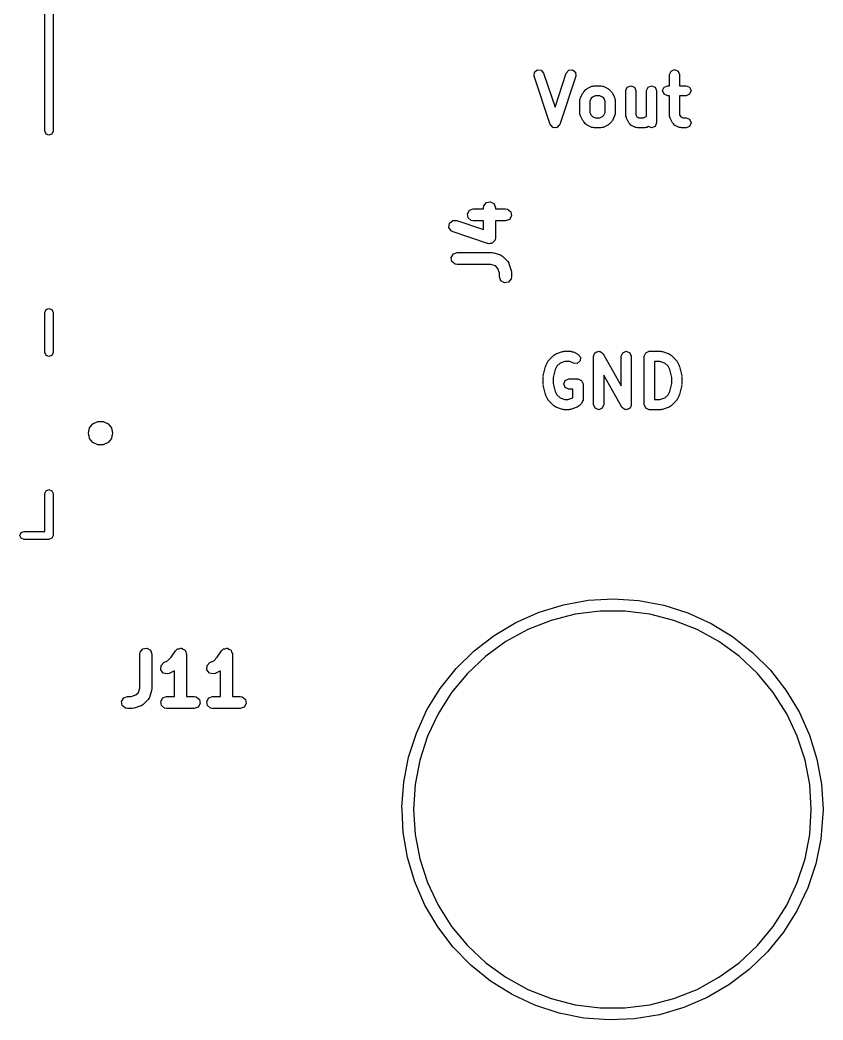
# Model space of a CAD drawing. Extents: x 83.4 to 116.6, y -116.6 to -83.4.
# Drawn here: x 106.64 to 116.61, y -116.61 to -104.19 of the extents above; entities that cross this region are included whole.
import ezdxf

# ---------------------------------------------------------------- set-up
doc = ezdxf.new("R2010")
doc.units = 0
doc.layers.add('BLACK', color=7, linetype='CONTINUOUS')

msp = doc.modelspace()

# ---------------------------------------------------------------- linework, layer by layer
at = {"layer": 'BLACK', "linetype": 'CONTINUOUS'}
for p, q in [((106.95, -105.575), (106.95, -94.075)), ((107.05, -94.075), (107.05, -105.575)), ((113.03, -104.843), (113.066, -104.812)), ((113.066, -104.812), (113.114, -104.816)), ((113.114, -104.816), (113.145, -104.852)), ((113.426, -104.852), (113.458, -104.816)), ((113.458, -104.816), (113.505, -104.812)), ((113.505, -104.812), (113.542, -104.843)), ((114.709, -104.871), (114.727, -104.827)), ((114.727, -104.827), (114.771, -104.809)), ((114.771, -104.809), (114.816, -104.827)), ((114.816, -104.827), (114.834, -104.871)), ((113.026, -104.891), (113.03, -104.843)), ((113.226, -105.491), (113.026, -104.891)), ((113.145, -104.852), (113.286, -105.274)), ((113.286, -105.274), (113.426, -104.852)), ((113.545, -104.891), (113.345, -105.491)), ((113.542, -104.843), (113.545, -104.891)), ((114.709, -105.009), (114.709, -104.871)), ((114.834, -104.871), (114.834, -105.009)), ((113.638, -105.094), (113.642, -105.084)), ((113.642, -105.084), (113.67, -105.056)), ((113.67, -105.056), (113.68, -105.052)), ((113.68, -105.052), (113.686, -105.044)), ((113.686, -105.044), (113.743, -105.016)), ((113.743, -105.016), (113.758, -105.014)), ((113.758, -105.014), (113.771, -105.009)), ((113.771, -105.009), (113.857, -105.009)), ((113.857, -105.009), (113.871, -105.014)), ((113.871, -105.014), (113.885, -105.016)), ((113.885, -105.016), (113.942, -105.044)), ((113.942, -105.044), (113.949, -105.052)), ((113.949, -105.052), (113.958, -105.056)), ((113.958, -105.056), (113.987, -105.084)), ((113.987, -105.084), (113.991, -105.094)), ((114.166, -105.071), (114.184, -105.027)), ((114.166, -105.386), (114.166, -105.071)), ((114.184, -105.027), (114.229, -105.009)), ((114.229, -105.009), (114.273, -105.027)), ((114.273, -105.027), (114.291, -105.071)), ((114.291, -105.071), (114.291, -105.371)), ((114.423, -105.071), (114.442, -105.027)), ((114.423, -105.388), (114.423, -105.071)), ((114.442, -105.027), (114.486, -105.009)), ((114.486, -105.009), (114.53, -105.027)), ((114.53, -105.027), (114.548, -105.071)), ((114.548, -105.071), (114.548, -105.471)), ((114.623, -105.071), (114.642, -105.027)), ((114.642, -105.116), (114.623, -105.071)), ((114.642, -105.027), (114.686, -105.009)), ((114.686, -105.009), (114.709, -105.009)), ((114.834, -105.009), (114.914, -105.009)), ((114.914, -105.009), (114.958, -105.027)), ((114.958, -105.027), (114.977, -105.071)), ((114.977, -105.071), (114.958, -105.116)), ((113.595, -105.186), (113.6, -105.172)), ((113.595, -105.357), (113.595, -105.186)), ((113.6, -105.172), (113.601, -105.158)), ((113.601, -105.158), (113.63, -105.101)), ((113.63, -105.101), (113.638, -105.094)), ((113.737, -105.166), (113.72, -105.2)), ((113.72, -105.2), (113.72, -105.342)), ((113.751, -105.151), (113.737, -105.166)), ((113.786, -105.134), (113.751, -105.151)), ((113.842, -105.134), (113.786, -105.134)), ((113.877, -105.151), (113.842, -105.134)), ((113.891, -105.166), (113.877, -105.151)), ((113.909, -105.2), (113.891, -105.166)), ((113.909, -105.342), (113.909, -105.2)), ((113.991, -105.094), (113.999, -105.101)), ((113.999, -105.101), (114.027, -105.158)), ((114.027, -105.158), (114.028, -105.172)), ((114.028, -105.172), (114.034, -105.186)), ((114.034, -105.186), (114.034, -105.357)), ((114.686, -105.134), (114.642, -105.116)), ((114.709, -105.134), (114.686, -105.134)), ((114.709, -105.386), (114.709, -105.134)), ((114.914, -105.134), (114.834, -105.134)), ((114.834, -105.134), (114.834, -105.371)), ((114.958, -105.116), (114.914, -105.134)), ((113.6, -105.371), (113.595, -105.357)), ((113.601, -105.385), (113.6, -105.371)), ((113.63, -105.442), (113.601, -105.385)), ((113.638, -105.449), (113.63, -105.442)), ((113.642, -105.458), (113.638, -105.449)), ((113.67, -105.487), (113.642, -105.458)), ((113.72, -105.342), (113.737, -105.377)), ((113.737, -105.377), (113.751, -105.391)), ((113.751, -105.391), (113.786, -105.409)), ((113.786, -105.409), (113.842, -105.409)), ((113.842, -105.409), (113.877, -105.391)), ((113.877, -105.391), (113.891, -105.377)), ((113.891, -105.377), (113.909, -105.342)), ((113.987, -105.458), (113.958, -105.487)), ((113.991, -105.449), (113.987, -105.458)), ((113.999, -105.442), (113.991, -105.449)), ((114.027, -105.385), (113.999, -105.442)), ((114.028, -105.371), (114.027, -105.385)), ((114.034, -105.357), (114.028, -105.371)), ((114.172, -105.399), (114.166, -105.386)), ((114.173, -105.414), (114.172, -105.399)), ((114.201, -105.471), (114.173, -105.414)), ((114.291, -105.371), (114.304, -105.396)), ((114.304, -105.396), (114.329, -105.409)), ((114.329, -105.409), (114.385, -105.409)), ((114.385, -105.409), (114.42, -105.391)), ((114.42, -105.391), (114.423, -105.388)), ((114.714, -105.399), (114.709, -105.386)), ((114.716, -105.414), (114.714, -105.399)), ((114.744, -105.471), (114.716, -105.414)), ((114.834, -105.371), (114.847, -105.396)), ((114.847, -105.396), (114.872, -105.409)), ((114.872, -105.409), (114.914, -105.409)), ((114.914, -105.409), (114.958, -105.427)), ((114.958, -105.427), (114.977, -105.471)), ((106.965, -105.61), (106.95, -105.575)), ((107.05, -105.575), (107.035, -105.61)), ((113.229, -105.495), (113.226, -105.491)), ((113.23, -105.499), (113.229, -105.495)), ((113.245, -105.512), (113.23, -105.499)), ((113.258, -105.527), (113.245, -105.512)), ((113.262, -105.528), (113.258, -105.527)), ((113.266, -105.531), (113.262, -105.528)), ((113.286, -105.529), (113.266, -105.531)), ((113.305, -105.531), (113.286, -105.529)), ((113.309, -105.528), (113.305, -105.531)), ((113.314, -105.527), (113.309, -105.528)), ((113.327, -105.512), (113.314, -105.527)), ((113.342, -105.499), (113.327, -105.512)), ((113.345, -105.491), (113.342, -105.495)), ((113.342, -105.495), (113.342, -105.499)), ((113.68, -105.491), (113.67, -105.487)), ((113.686, -105.499), (113.68, -105.491)), ((113.743, -105.527), (113.686, -105.499)), ((113.758, -105.528), (113.743, -105.527)), ((113.771, -105.534), (113.758, -105.528)), ((113.857, -105.534), (113.771, -105.534)), ((113.871, -105.528), (113.857, -105.534)), ((113.885, -105.527), (113.871, -105.528)), ((113.942, -105.499), (113.885, -105.527)), ((113.949, -105.491), (113.942, -105.499)), ((113.958, -105.487), (113.949, -105.491)), ((114.216, -105.484), (114.201, -105.471)), ((114.229, -105.499), (114.216, -105.484)), ((114.286, -105.527), (114.229, -105.499)), ((114.301, -105.528), (114.286, -105.527)), ((114.314, -105.534), (114.301, -105.528)), ((114.4, -105.534), (114.314, -105.534)), ((114.413, -105.528), (114.4, -105.534)), ((114.428, -105.527), (114.413, -105.528)), ((114.447, -105.518), (114.428, -105.527)), ((114.486, -105.534), (114.447, -105.518)), ((114.53, -105.516), (114.486, -105.534)), ((114.548, -105.471), (114.53, -105.516)), ((114.759, -105.484), (114.744, -105.471)), ((114.772, -105.499), (114.759, -105.484)), ((114.829, -105.527), (114.772, -105.499)), ((114.844, -105.528), (114.829, -105.527)), ((114.857, -105.534), (114.844, -105.528)), ((114.914, -105.534), (114.857, -105.534)), ((114.958, -105.516), (114.914, -105.534)), ((114.977, -105.471), (114.958, -105.516)), ((107, -105.625), (106.965, -105.61)), ((107.035, -105.61), (107, -105.625)), ((112.434, -106.461), (112.484, -106.453)), ((112.484, -106.453), (112.529, -106.478)), ((112.198, -106.599), (112.223, -106.555)), ((112.223, -106.555), (112.271, -106.537)), ((112.271, -106.537), (112.396, -106.537)), ((112.396, -106.526), (112.401, -106.501)), ((112.396, -106.537), (112.396, -106.526)), ((112.401, -106.501), (112.434, -106.461)), ((112.529, -106.478), (112.546, -106.526)), ((112.546, -106.526), (112.546, -106.537)), ((112.546, -106.537), (112.671, -106.537)), ((112.671, -106.537), (112.697, -106.542)), ((112.697, -106.542), (112.736, -106.575)), ((112.736, -106.575), (112.745, -106.625)), ((111.977, -106.719), (112.015, -106.685)), ((112.015, -106.685), (112.067, -106.684)), ((112.067, -106.684), (112.396, -106.794)), ((112.206, -106.65), (112.198, -106.599)), ((112.246, -106.683), (112.206, -106.65)), ((112.271, -106.687), (112.246, -106.683)), ((112.396, -106.687), (112.271, -106.687)), ((112.396, -106.794), (112.396, -106.687)), ((112.671, -106.687), (112.546, -106.687)), ((112.546, -106.687), (112.546, -106.898)), ((112.72, -106.67), (112.671, -106.687)), ((112.745, -106.625), (112.72, -106.67)), ((111.969, -106.77), (111.977, -106.719)), ((111.996, -106.814), (111.969, -106.77)), ((112.019, -106.826), (111.996, -106.814)), ((112.448, -106.969), (112.019, -106.826)), ((112.522, -106.947), (112.509, -106.963)), ((112.537, -106.934), (112.522, -106.947)), ((112.538, -106.928), (112.537, -106.934)), ((112.542, -106.924), (112.538, -106.928)), ((112.546, -106.898), (112.542, -106.924)), ((112.453, -106.969), (112.448, -106.969)), ((112.458, -106.972), (112.453, -106.969)), ((112.479, -106.968), (112.458, -106.972)), ((112.499, -106.968), (112.479, -106.968)), ((112.503, -106.964), (112.499, -106.968)), ((112.509, -106.963), (112.503, -106.964)), ((111.998, -107.142), (112.023, -107.098)), ((112.006, -107.192), (111.998, -107.142)), ((112.046, -107.225), (112.006, -107.192)), ((112.023, -107.098), (112.071, -107.08)), ((112.071, -107.08), (112.5, -107.08)), ((112.5, -107.08), (112.522, -107.084)), ((112.522, -107.084), (112.524, -107.084)), ((112.524, -107.084), (112.609, -107.112)), ((112.609, -107.112), (112.632, -107.125)), ((112.632, -107.125), (112.635, -107.129)), ((112.635, -107.129), (112.639, -107.131)), ((112.639, -107.131), (112.696, -107.188)), ((112.696, -107.188), (112.711, -107.209)), ((112.071, -107.23), (112.046, -107.225)), ((112.488, -107.23), (112.071, -107.23)), ((112.545, -107.249), (112.488, -107.23)), ((112.577, -107.281), (112.545, -107.249)), ((112.596, -107.339), (112.577, -107.281)), ((112.711, -107.209), (112.711, -107.213)), ((112.711, -107.213), (112.714, -107.217)), ((112.714, -107.217), (112.743, -107.303)), ((112.743, -107.303), (112.746, -107.325)), ((112.596, -107.384), (112.596, -107.339)), ((112.614, -107.432), (112.596, -107.384)), ((112.658, -107.457), (112.614, -107.432)), ((112.742, -107.409), (112.709, -107.449)), ((112.746, -107.384), (112.742, -107.409)), ((112.746, -107.325), (112.746, -107.326)), ((112.746, -107.326), (112.746, -107.384)), ((112.709, -107.449), (112.658, -107.457)), ((106.95, -107.825), (106.965, -107.79)), ((106.965, -107.79), (107, -107.775)), ((107, -107.775), (107.035, -107.79)), ((107.035, -107.79), (107.05, -107.825)), ((106.95, -108.325), (106.95, -107.825)), ((107.05, -107.825), (107.05, -108.325)), ((113.295, -108.341), (113.38, -108.312)), ((113.38, -108.312), (113.39, -108.313)), ((113.39, -108.313), (113.4, -108.309)), ((113.4, -108.309), (113.486, -108.309)), ((113.486, -108.309), (113.499, -108.314)), ((113.499, -108.314), (113.514, -108.316)), ((113.514, -108.316), (113.571, -108.344)), ((113.792, -108.324), (113.798, -108.317)), ((113.798, -108.317), (113.814, -108.315)), ((113.814, -108.315), (113.829, -108.309)), ((113.829, -108.309), (113.837, -108.312)), ((113.837, -108.312), (113.845, -108.311)), ((113.845, -108.311), (113.858, -108.321)), ((114.127, -108.327), (114.171, -108.309)), ((114.171, -108.309), (114.216, -108.327)), ((114.413, -108.327), (114.457, -108.309)), ((114.457, -108.309), (114.6, -108.309)), ((114.6, -108.309), (114.61, -108.313)), ((114.61, -108.313), (114.62, -108.312)), ((114.62, -108.312), (114.705, -108.341)), ((106.965, -108.36), (106.95, -108.325)), ((107, -108.375), (106.965, -108.36)), ((107.035, -108.36), (107, -108.375)), ((107.05, -108.325), (107.035, -108.36)), ((113.173, -108.486), (113.201, -108.429)), ((113.201, -108.429), (113.209, -108.422)), ((113.209, -108.422), (113.213, -108.413)), ((113.213, -108.413), (113.27, -108.356)), ((113.27, -108.356), (113.284, -108.35)), ((113.284, -108.35), (113.295, -108.341)), ((113.41, -108.434), (113.348, -108.455)), ((113.471, -108.434), (113.41, -108.434)), ((113.515, -108.456), (113.471, -108.434)), ((113.599, -108.428), (113.563, -108.459)), ((113.571, -108.344), (113.602, -108.38)), ((113.602, -108.38), (113.599, -108.428)), ((113.766, -108.371), (113.769, -108.363)), ((113.766, -108.971), (113.766, -108.371)), ((113.768, -108.355), (113.778, -108.342)), ((113.769, -108.363), (113.768, -108.355)), ((113.778, -108.342), (113.784, -108.327)), ((113.784, -108.327), (113.792, -108.324)), ((113.858, -108.321), (113.873, -108.327)), ((113.873, -108.327), (113.876, -108.335)), ((113.876, -108.335), (113.883, -108.34)), ((113.883, -108.34), (114.109, -108.736)), ((114.109, -108.371), (114.127, -108.327)), ((114.109, -108.736), (114.109, -108.371)), ((114.216, -108.327), (114.234, -108.371)), ((114.234, -108.371), (114.234, -108.971)), ((114.395, -108.371), (114.413, -108.327)), ((114.395, -108.971), (114.395, -108.371)), ((114.52, -108.434), (114.52, -108.909)), ((114.59, -108.434), (114.52, -108.434)), ((114.652, -108.455), (114.59, -108.434)), ((114.705, -108.341), (114.716, -108.35)), ((114.716, -108.35), (114.73, -108.356)), ((114.73, -108.356), (114.787, -108.413)), ((114.787, -108.413), (114.791, -108.422)), ((114.791, -108.422), (114.799, -108.429)), ((114.799, -108.429), (114.827, -108.486)), ((113.139, -108.613), (113.168, -108.499)), ((113.168, -108.499), (113.172, -108.493)), ((113.172, -108.493), (113.173, -108.486)), ((113.288, -108.536), (113.262, -108.636)), ((113.309, -108.494), (113.288, -108.536)), ((113.348, -108.455), (113.309, -108.494)), ((113.563, -108.459), (113.515, -108.456)), ((114.691, -108.494), (114.652, -108.455)), ((114.712, -108.536), (114.691, -108.494)), ((114.737, -108.636), (114.712, -108.536)), ((114.827, -108.486), (114.828, -108.493)), ((114.828, -108.493), (114.832, -108.499)), ((114.832, -108.499), (114.861, -108.613)), ((113.137, -108.629), (113.141, -108.621)), ((113.137, -108.714), (113.137, -108.629)), ((113.141, -108.621), (113.139, -108.613)), ((113.262, -108.636), (113.262, -108.707)), ((113.395, -108.714), (113.413, -108.67)), ((113.413, -108.67), (113.457, -108.652)), ((113.457, -108.652), (113.571, -108.652)), ((113.571, -108.652), (113.616, -108.67)), ((113.616, -108.67), (113.634, -108.714)), ((114.117, -109.002), (113.891, -108.607)), ((113.891, -108.607), (113.891, -108.971)), ((114.737, -108.707), (114.737, -108.636)), ((114.861, -108.613), (114.859, -108.621)), ((114.859, -108.621), (114.862, -108.629)), ((114.862, -108.629), (114.862, -108.714)), ((113.141, -108.722), (113.137, -108.714)), ((113.139, -108.729), (113.141, -108.722)), ((113.168, -108.844), (113.139, -108.729)), ((113.262, -108.707), (113.288, -108.807)), ((113.288, -108.807), (113.309, -108.849)), ((113.413, -108.758), (113.395, -108.714)), ((113.457, -108.777), (113.413, -108.758)), ((113.509, -108.777), (113.457, -108.777)), ((113.509, -108.888), (113.509, -108.777)), ((113.634, -108.714), (113.634, -108.914)), ((114.691, -108.849), (114.712, -108.807)), ((114.712, -108.807), (114.737, -108.707)), ((114.861, -108.729), (114.832, -108.844)), ((114.862, -108.714), (114.859, -108.722)), ((114.859, -108.722), (114.861, -108.729)), ((113.172, -108.849), (113.168, -108.844)), ((113.173, -108.857), (113.172, -108.849)), ((113.201, -108.914), (113.173, -108.857)), ((113.209, -108.92), (113.201, -108.914)), ((113.213, -108.93), (113.209, -108.92)), ((113.27, -108.987), (113.213, -108.93)), ((113.309, -108.849), (113.348, -108.888)), ((113.348, -108.888), (113.41, -108.909)), ((113.41, -108.909), (113.447, -108.909)), ((113.447, -108.909), (113.509, -108.888)), ((113.629, -108.927), (113.616, -108.958)), ((113.634, -108.914), (113.629, -108.927)), ((114.52, -108.909), (114.59, -108.909)), ((114.59, -108.909), (114.652, -108.888)), ((114.652, -108.888), (114.691, -108.849)), ((114.787, -108.93), (114.73, -108.987)), ((114.791, -108.92), (114.787, -108.93)), ((114.799, -108.914), (114.791, -108.92)), ((114.827, -108.857), (114.799, -108.914)), ((114.828, -108.849), (114.827, -108.857)), ((114.832, -108.844), (114.828, -108.849)), ((113.284, -108.993), (113.27, -108.987)), ((113.295, -109.002), (113.284, -108.993)), ((113.38, -109.031), (113.295, -109.002)), ((113.39, -109.03), (113.38, -109.031)), ((113.4, -109.034), (113.39, -109.03)), ((113.457, -109.034), (113.4, -109.034)), ((113.467, -109.03), (113.457, -109.034)), ((113.477, -109.031), (113.467, -109.03)), ((113.563, -109.002), (113.477, -109.031)), ((113.574, -108.993), (113.563, -109.002)), ((113.587, -108.987), (113.574, -108.993)), ((113.616, -108.958), (113.587, -108.987)), ((113.784, -109.016), (113.766, -108.971)), ((113.829, -109.034), (113.784, -109.016)), ((113.873, -109.016), (113.829, -109.034)), ((113.891, -108.971), (113.873, -109.016)), ((114.124, -109.008), (114.117, -109.002)), ((114.127, -109.016), (114.124, -109.008)), ((114.142, -109.022), (114.127, -109.016)), ((114.155, -109.032), (114.142, -109.022)), ((114.163, -109.031), (114.155, -109.032)), ((114.171, -109.034), (114.163, -109.031)), ((114.186, -109.028), (114.171, -109.034)), ((114.202, -109.026), (114.186, -109.028)), ((114.208, -109.019), (114.202, -109.026)), ((114.216, -109.016), (114.208, -109.019)), ((114.222, -109.001), (114.216, -109.016)), ((114.232, -108.988), (114.222, -109.001)), ((114.234, -108.971), (114.231, -108.979)), ((114.231, -108.979), (114.232, -108.988)), ((114.413, -109.016), (114.395, -108.971)), ((114.457, -109.034), (114.413, -109.016)), ((114.6, -109.034), (114.457, -109.034)), ((114.61, -109.03), (114.6, -109.034)), ((114.62, -109.031), (114.61, -109.03)), ((114.705, -109.002), (114.62, -109.031)), ((114.716, -108.993), (114.705, -109.002)), ((114.73, -108.987), (114.716, -108.993)), ((107.546, -109.208), (107.607, -109.179)), ((107.607, -109.179), (107.673, -109.179)), ((107.673, -109.179), (107.734, -109.208)), ((107.49, -109.325), (107.495, -109.304)), ((107.495, -109.294), (107.498, -109.29)), ((107.495, -109.304), (107.495, -109.294)), ((107.498, -109.29), (107.505, -109.26)), ((107.505, -109.26), (107.546, -109.208)), ((107.734, -109.208), (107.775, -109.26)), ((107.775, -109.26), (107.782, -109.29)), ((107.782, -109.29), (107.785, -109.294)), ((107.785, -109.294), (107.785, -109.304)), ((107.785, -109.304), (107.79, -109.325)), ((107.495, -109.346), (107.49, -109.325)), ((107.495, -109.356), (107.495, -109.346)), ((107.498, -109.36), (107.495, -109.356)), ((107.505, -109.39), (107.498, -109.36)), ((107.546, -109.442), (107.505, -109.39)), ((107.775, -109.39), (107.734, -109.442)), ((107.782, -109.36), (107.775, -109.39)), ((107.785, -109.356), (107.782, -109.36)), ((107.79, -109.325), (107.785, -109.346)), ((107.785, -109.346), (107.785, -109.356)), ((107.607, -109.471), (107.546, -109.442)), ((107.673, -109.471), (107.607, -109.471)), ((107.734, -109.442), (107.673, -109.471)), ((106.95, -110.075), (106.965, -110.04)), ((106.965, -110.04), (107, -110.025)), ((107, -110.025), (107.035, -110.04)), ((107.035, -110.04), (107.05, -110.075)), ((106.95, -110.545), (106.95, -110.075)), ((107.05, -110.075), (107.05, -110.595)), ((106.655, -110.56), (106.69, -110.545)), ((106.69, -110.545), (106.95, -110.545)), ((106.64, -110.595), (106.655, -110.56)), ((106.655, -110.63), (106.64, -110.595)), ((106.69, -110.645), (106.655, -110.63)), ((107, -110.645), (106.69, -110.645)), ((107.035, -110.63), (107, -110.645)), ((107.05, -110.595), (107.035, -110.63)), ((113.39, -111.457), (113.699, -111.402)), ((113.699, -111.402), (114.014, -111.385)), ((114.014, -111.385), (114.328, -111.406)), ((114.328, -111.406), (114.637, -111.464)), ((113.088, -111.549), (113.39, -111.457)), ((113.845, -111.535), (113.537, -111.574)), ((114.155, -111.535), (113.845, -111.535)), ((114.463, -111.574), (114.155, -111.535)), ((114.637, -111.464), (114.937, -111.559)), ((112.801, -111.676), (113.088, -111.549)), ((113.237, -111.651), (112.948, -111.765)), ((113.537, -111.574), (113.237, -111.651)), ((114.763, -111.651), (114.463, -111.574)), ((115.052, -111.765), (114.763, -111.651)), ((114.937, -111.559), (115.224, -111.689)), ((112.53, -111.837), (112.801, -111.676)), ((112.948, -111.765), (112.677, -111.915)), ((115.323, -111.915), (115.052, -111.765)), ((115.224, -111.689), (115.492, -111.853)), ((112.281, -112.029), (112.53, -111.837)), ((112.677, -111.915), (112.426, -112.097)), ((115.574, -112.097), (115.323, -111.915)), ((115.492, -111.853), (115.74, -112.048)), ((108.134, -112.046), (108.167, -112.006)), ((108.167, -112.006), (108.217, -111.998)), ((108.217, -111.998), (108.262, -112.023)), ((108.262, -112.023), (108.279, -112.071)), ((108.517, -112.109), (108.57, -112.03)), ((108.57, -112.03), (108.588, -112.011)), ((108.588, -112.011), (108.593, -112.01)), ((108.593, -112.01), (108.595, -112.006)), ((108.595, -112.006), (108.617, -112.003)), ((108.617, -112.003), (108.638, -111.997)), ((108.638, -111.997), (108.642, -111.998)), ((108.642, -111.998), (108.646, -111.998)), ((108.646, -111.998), (108.665, -112.008)), ((108.665, -112.008), (108.685, -112.017)), ((108.685, -112.017), (108.687, -112.021)), ((108.687, -112.021), (108.69, -112.023)), ((108.69, -112.023), (108.698, -112.044)), ((109.089, -112.109), (109.142, -112.03)), ((109.142, -112.03), (109.16, -112.011)), ((109.16, -112.011), (109.164, -112.01)), ((109.164, -112.01), (109.167, -112.006)), ((109.167, -112.006), (109.188, -112.003)), ((109.188, -112.003), (109.209, -111.997)), ((109.209, -111.997), (109.213, -111.998)), ((109.213, -111.998), (109.217, -111.998)), ((109.217, -111.998), (109.236, -112.008)), ((109.236, -112.008), (109.256, -112.017)), ((109.256, -112.017), (109.258, -112.021)), ((109.258, -112.021), (109.262, -112.023)), ((109.262, -112.023), (109.269, -112.044)), ((112.057, -112.25), (112.281, -112.029)), ((108.129, -112.071), (108.134, -112.046)), ((108.129, -112.488), (108.129, -112.071)), ((108.279, -112.071), (108.279, -112.5)), ((108.428, -112.176), (108.474, -112.153)), ((108.474, -112.153), (108.517, -112.109)), ((108.698, -112.044), (108.707, -112.063)), ((108.707, -112.063), (108.706, -112.067)), ((108.706, -112.067), (108.708, -112.071)), ((108.708, -112.071), (108.708, -112.596)), ((108.999, -112.176), (109.046, -112.153)), ((109.046, -112.153), (109.089, -112.109)), ((109.269, -112.044), (109.279, -112.063)), ((109.279, -112.063), (109.278, -112.067)), ((109.278, -112.067), (109.279, -112.071)), ((109.279, -112.071), (109.279, -112.596)), ((112.426, -112.097), (112.2, -112.309)), ((115.8, -112.309), (115.574, -112.097)), ((115.74, -112.048), (115.962, -112.271)), ((108.39, -112.264), (108.393, -112.213)), ((108.42, -112.305), (108.39, -112.264)), ((108.393, -112.213), (108.428, -112.176)), ((108.552, -112.281), (108.495, -112.31)), ((108.553, -112.28), (108.552, -112.281)), ((108.558, -112.277), (108.553, -112.28)), ((108.558, -112.596), (108.558, -112.277)), ((108.961, -112.264), (108.964, -112.213)), ((108.992, -112.305), (108.961, -112.264)), ((108.964, -112.213), (108.999, -112.176)), ((109.124, -112.281), (109.066, -112.31)), ((109.125, -112.28), (109.124, -112.281)), ((109.129, -112.277), (109.125, -112.28)), ((109.129, -112.596), (109.129, -112.277)), ((111.861, -112.496), (112.057, -112.25)), ((115.962, -112.271), (116.155, -112.519)), ((108.47, -112.317), (108.42, -112.305)), ((108.495, -112.31), (108.47, -112.317)), ((109.041, -112.317), (108.992, -112.305)), ((109.066, -112.31), (109.041, -112.317)), ((112.2, -112.309), (112.002, -112.548)), ((115.998, -112.548), (115.8, -112.309)), ((108.11, -112.545), (108.129, -112.488)), ((108.275, -112.524), (108.247, -112.609)), ((108.279, -112.5), (108.275, -112.522)), ((108.275, -112.522), (108.275, -112.524)), ((111.695, -112.764), (111.861, -112.496)), ((116.155, -112.519), (116.317, -112.788)), ((107.902, -112.658), (107.928, -112.614)), ((107.911, -112.709), (107.902, -112.658)), ((107.928, -112.614), (107.976, -112.596)), ((107.976, -112.596), (108.021, -112.596)), ((108.021, -112.596), (108.078, -112.577)), ((108.078, -112.577), (108.11, -112.545)), ((108.229, -112.639), (108.172, -112.696)), ((108.231, -112.635), (108.229, -112.639)), ((108.234, -112.632), (108.231, -112.635)), ((108.247, -112.609), (108.234, -112.632)), ((108.388, -112.658), (108.413, -112.614)), ((108.396, -112.709), (108.388, -112.658)), ((108.413, -112.614), (108.461, -112.596)), ((108.461, -112.596), (108.558, -112.596)), ((108.708, -112.596), (108.804, -112.596)), ((108.804, -112.596), (108.83, -112.601)), ((108.83, -112.601), (108.869, -112.634)), ((108.869, -112.634), (108.878, -112.684)), ((108.959, -112.658), (108.985, -112.614)), ((108.968, -112.709), (108.959, -112.658)), ((108.985, -112.614), (109.033, -112.596)), ((109.033, -112.596), (109.129, -112.596)), ((109.279, -112.596), (109.376, -112.596)), ((109.376, -112.596), (109.401, -112.601)), ((109.401, -112.601), (109.441, -112.634)), ((109.441, -112.634), (109.45, -112.684)), ((112.002, -112.548), (111.836, -112.81)), ((116.164, -112.81), (115.998, -112.548)), ((107.95, -112.742), (107.911, -112.709)), ((107.976, -112.746), (107.95, -112.742)), ((108.033, -112.746), (107.976, -112.746)), ((108.034, -112.746), (108.033, -112.746)), ((108.057, -112.743), (108.034, -112.746)), ((108.142, -112.714), (108.057, -112.743)), ((108.146, -112.711), (108.142, -112.714)), ((108.15, -112.711), (108.146, -112.711)), ((108.172, -112.696), (108.15, -112.711)), ((108.436, -112.742), (108.396, -112.709)), ((108.461, -112.746), (108.436, -112.742)), ((108.804, -112.746), (108.461, -112.746)), ((108.852, -112.729), (108.804, -112.746)), ((108.878, -112.684), (108.852, -112.729)), ((109.007, -112.742), (108.968, -112.709)), ((109.033, -112.746), (109.007, -112.742)), ((109.376, -112.746), (109.033, -112.746)), ((109.424, -112.729), (109.376, -112.746)), ((109.45, -112.684), (109.424, -112.729)), ((111.564, -113.05), (111.695, -112.764)), ((116.317, -112.788), (116.446, -113.076)), ((111.836, -112.81), (111.704, -113.091)), ((116.296, -113.091), (116.164, -112.81)), ((111.467, -113.35), (111.564, -113.05)), ((111.704, -113.091), (111.608, -113.386)), ((116.392, -113.386), (116.296, -113.091)), ((116.446, -113.076), (116.54, -113.376)), ((111.407, -113.659), (111.467, -113.35)), ((111.608, -113.386), (111.55, -113.69)), ((116.45, -113.69), (116.392, -113.386)), ((116.54, -113.376), (116.596, -113.686)), ((111.385, -113.973), (111.407, -113.659)), ((111.55, -113.69), (111.53, -114)), ((116.47, -114), (116.45, -113.69)), ((116.596, -113.686), (116.615, -114)), ((111.387, -114), (111.385, -113.973)), ((111.401, -114.287), (111.387, -114)), ((111.53, -114), (111.55, -114.31)), ((116.45, -114.31), (116.47, -114)), ((116.615, -114), (116.614, -114.055)), ((116.614, -114.055), (116.589, -114.368)), ((111.454, -114.597), (111.401, -114.287)), ((111.55, -114.31), (111.608, -114.614)), ((116.392, -114.614), (116.45, -114.31)), ((116.589, -114.368), (116.526, -114.677)), ((111.544, -114.899), (111.454, -114.597)), ((111.608, -114.614), (111.704, -114.909)), ((116.296, -114.909), (116.392, -114.614)), ((116.526, -114.677), (116.426, -114.975)), ((111.67, -115.187), (111.544, -114.899)), ((111.704, -114.909), (111.836, -115.19)), ((116.164, -115.19), (116.296, -114.909)), ((116.426, -114.975), (116.292, -115.26)), ((111.83, -115.459), (111.67, -115.187)), ((111.836, -115.19), (112.002, -115.452)), ((115.998, -115.452), (116.164, -115.19)), ((116.292, -115.26), (116.124, -115.526)), ((112.02, -115.709), (111.83, -115.459)), ((112.002, -115.452), (112.2, -115.691)), ((115.8, -115.691), (115.998, -115.452)), ((116.124, -115.526), (115.925, -115.77)), ((112.24, -115.934), (112.02, -115.709)), ((112.2, -115.691), (112.426, -115.903)), ((115.574, -115.903), (115.8, -115.691)), ((115.925, -115.77), (115.698, -115.988)), ((112.485, -116.132), (112.24, -115.934)), ((112.426, -115.903), (112.677, -116.085)), ((115.323, -116.085), (115.574, -115.903)), ((115.698, -115.988), (115.447, -116.178)), ((112.752, -116.298), (112.485, -116.132)), ((112.677, -116.085), (112.948, -116.235)), ((115.052, -116.235), (115.323, -116.085)), ((112.948, -116.235), (113.237, -116.349)), ((114.763, -116.349), (115.052, -116.235)), ((115.447, -116.178), (115.175, -116.336)), ((113.037, -116.431), (112.752, -116.298)), ((113.237, -116.349), (113.537, -116.426)), ((114.463, -116.426), (114.763, -116.349)), ((115.175, -116.336), (114.886, -116.46)), ((113.336, -116.529), (113.037, -116.431)), ((113.537, -116.426), (113.845, -116.465)), ((113.845, -116.465), (114.155, -116.465)), ((114.155, -116.465), (114.463, -116.426)), ((114.886, -116.46), (114.584, -116.549)), ((113.645, -116.591), (113.336, -116.529)), ((113.959, -116.615), (113.645, -116.591)), ((114.273, -116.601), (113.959, -116.615)), ((114.584, -116.549), (114.273, -116.601))]:
    msp.add_line(p, q, dxfattribs=at)

doc.saveas('drawing.dxf')
